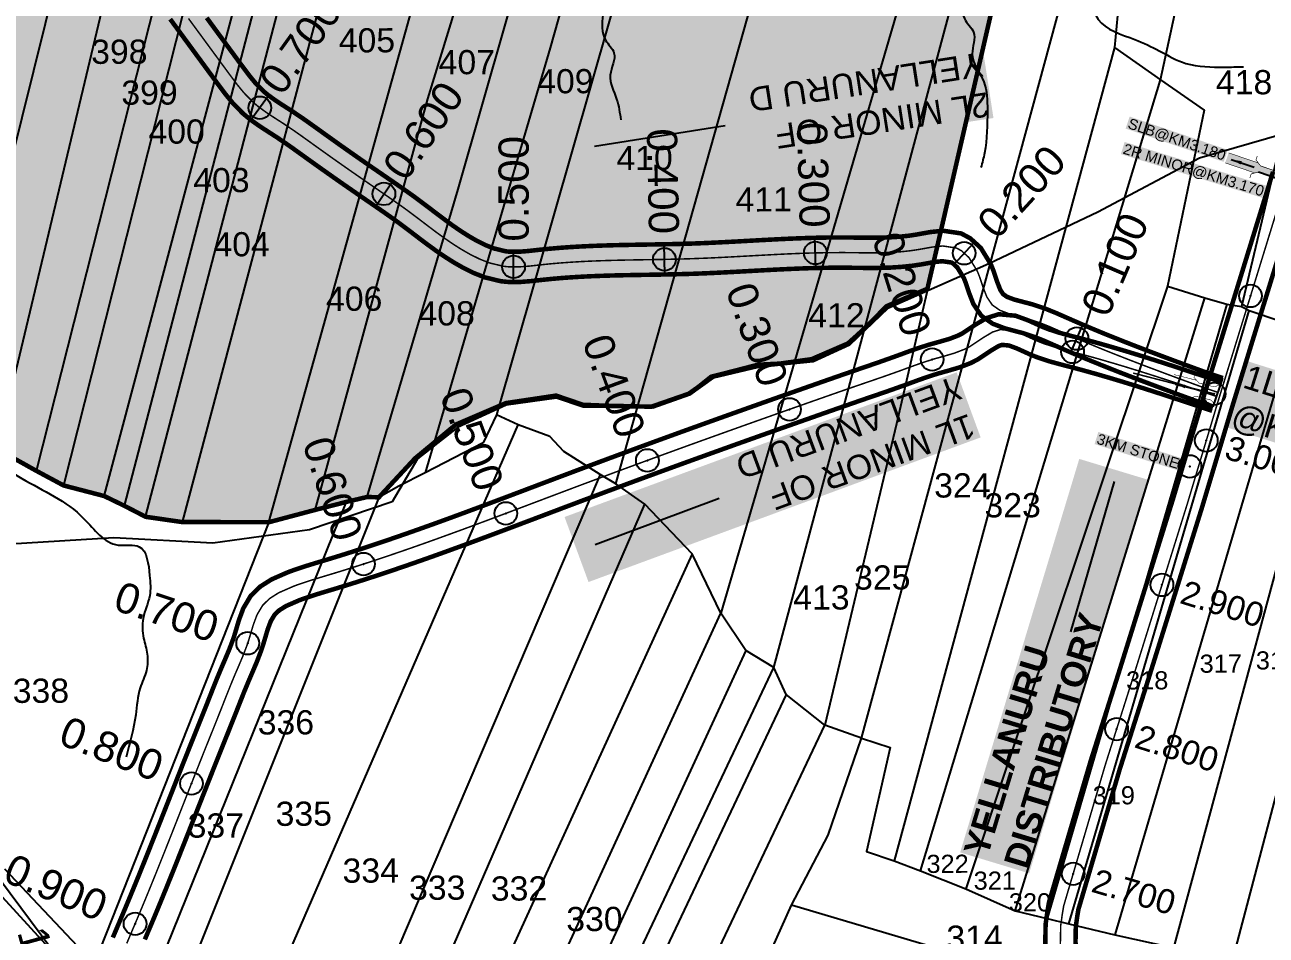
# Model space of a CAD drawing. Header units: inches. Extents: x 182366 to 215308, y 1619047 to 1632624.
# Drawn here: x 186635 to 187456, y 1621460 to 1622062 of the extents above; entities that cross this region are included whole.
import ezdxf
from ezdxf.enums import TextEntityAlignment as Align

# ---------------------------------------------------------------- set-up
doc = ezdxf.new("R2010")
doc.units = ezdxf.units.IN
doc.header["$MEASUREMENT"] = 0
doc.header["$PDMODE"] = 32
doc.header["$PDSIZE"] = 15
doc.linetypes.add('ACAD_ISO02W100', pattern=[15, 12, -3])
doc.linetypes.add('HIDDEN2', pattern=[0.1875, 0.125, -0.0625])
for name, color, linetype in [('CANAL1', 7, 'Continuous'), ('CHANAGE', 1, 'Continuous'), ('CS', 134, 'Continuous'), ('CSMark', 72, 'Continuous'), ('PAPER SIZE', 5, 'Continuous'), ('PLOT', 7, 'Continuous'), ('PLOT NO', 7, 'Continuous'), ('PLOTS NO', 7, 'Continuous'), ('POINT', 2, 'Continuous'), ('RE REMARKS', 7, 'Continuous'), ('ROAD', 1, 'Continuous'), ('STREAM', 4, 'Continuous'), ('STRUCTURE', 5, 'Continuous'), ('WUA2', 3, 'Continuous')]:
    doc.layers.add(name, color=color, linetype=linetype)
doc.styles.add('FONT1', font='Arial')
doc.styles.get("Standard").update_dxf_attribs({"font": 'arial.ttf'})
doc.dimstyles.get("Standard").update_dxf_attribs({"dimtxt": 0.18, "dimasz": 0.18, "dimexe": 0.18, "dimexo": 0.0625, "dimgap": 0.09, "dimtad": 0, "dimtih": 1, "dimtoh": 1, "dimdec": 4, "dimzin": 0, "dimdsep": 46, "dimtxsty": 'Standard', "dimcen": 0.09, "dimadec": 0, "dimazin": 0, "dimtfac": 1, "dimtdec": 4, "dimtofl": 0, "dimtmove": 0, "dimatfit": 3, "dimfxl": 1, "dimtolj": 1, "dimtzin": 0, "dimarcsym": 0})

# ---------------------------------------------------------------- blocks, each defined once
blk = doc.blocks.new('SLB')
at = {"layer": 'STRUCTURE'}
h = blk.add_hatch(dxfattribs=at)
h.set_pattern_fill('DOTS', color=6, scale=20, angle=320.3722, style=0)
h.set_pattern_definition([(320.372247934, (-159.4327, -72.9564), (1.2786241598, 0.5641323054), [0, -1.25])])
h.paths.add_polyline_path([(769699.5, 1706871.1), (769699.5, 1706861.1), (769729.1, 1706861.1), (769732.1, 1706863.1), (769792.1, 1706863.1), (769795.1, 1706861.1), (769824.7, 1706861.1), (769824.7, 1706871.1), (769795.1, 1706871.1), (769792.1, 1706869.1), (769732.1, 1706869.1), (769729.1, 1706871.1)])
at = {"layer": 'STRUCTURE', "color": 6, "const_width": 0.628}
for points in [[(769726.1, 1706877.1), (769726.1, 1706873.1), (769732.1, 1706869.1), (769792.1, 1706869.1), (769798.1, 1706873.1), (769798.1, 1706877.1)], [(769726.1, 1706855.1), (769726.1, 1706859.1), (769732.1, 1706863.1), (769792.1, 1706863.1), (769798.1, 1706859.1), (769798.1, 1706855.1)]]:
    blk.add_lwpolyline(points, dxfattribs=at)
at = {"layer": 'STRUCTURE', "color": 6, "linetype": 'ACAD_ISO02W100', "ltscale": 0.5, "const_width": 0.5}
for points in [[(769699.5, 1706871.1), (769729.1, 1706871.1)], [(769699.5, 1706861.1), (769729.1, 1706861.1)], [(769795.1, 1706871.1), (769824.7, 1706871.1)], [(769795.1, 1706861.1), (769824.7, 1706861.1)]]:
    blk.add_lwpolyline(points, dxfattribs=at)
at = {"layer": 'STRUCTURE', "color": 6}
blk.add_lwpolyline([(769732.1, 1706863.1), (769792.1, 1706863.1)], dxfattribs=at)
blk.add_lwpolyline([(769732.1, 1706863.1), (769792.1, 1706863.1)], dxfattribs=at)
at = {"layer": 'STRUCTURE', "color": 0}
blk.add_circle((769762.1, 1706866.1), 1.24, dxfattribs=at)
for points in [[(769703.8, 1706866), (769726.7, 1706866)], [(769818.6, 1706865.8), (769795.7, 1706865.8)]]:
    blk.add_leader(points, dimstyle='Standard', override={"dimasz": 10, "dimgap": 0.09, "dimtad": 0}, dxfattribs=at)
blk = doc.blocks.new('OT')
at = {"layer": 'STRUCTURE', "color": 190}
for points, const_width in [([(769751.4, 1706595.8), (769729.4, 1706595.8)], 0.5), ([(769775.2, 1706601.8), (769775.2, 1706597.8), (769769.2, 1706593.8), (769761.8, 1706593.8), (769754.4, 1706593.8), (769748.4, 1706597.8), (769748.4, 1706601.8)], 0.5), ([(769761.8, 1706593.8), (769761.8, 1706581)], 2.5), ([(769748.4, 1706573), (769748.4, 1706577), (769754.4, 1706581), (769761.8, 1706581), (769761.8, 1706581), (769761.8, 1706581), (769769.2, 1706581), (769775.2, 1706577), (769775.2, 1706573)], 0.5), ([(769751.4, 1706579), (769729.4, 1706579)], 0.5)]:
    blk.add_lwpolyline(points, dxfattribs=dict(at, const_width=const_width))
at = {"layer": 'STRUCTURE', "color": 0}
blk.add_circle((769761.8, 1706587.4), 1.87, dxfattribs=at)
blk.add_leader([(769732.6, 1706587.4), (769753.8, 1706587.4)], dimstyle='Standard', override={"dimasz": 10, "dimgap": 0.09, "dimtad": 0}, dxfattribs=at)

msp = doc.modelspace()

# ---------------------------------------------------------------- hatches: boundary and pattern name
at = {"layer": 'PLOTS NO', "true_color": 0x58ba48}
h = msp.add_hatch(dxfattribs=at)
h.set_pattern_fill('ANSI31', color=85)
h.set_pattern_definition([(45, (0, 0), (-0.088388347648, 0.088388347648), [])])
h.paths.add_polyline_path([(186014.4, 1623147.44), (186019.95, 1623156.16), (186019.81, 1623170.69), (186017.19, 1623186.97), (186016.31, 1623200.2), (186017.33, 1623215.31), (186020.81, 1623228.5), (186024.01, 1623238.96), (186027.5, 1623249.14), (186030.99, 1623259.02), (186034.78, 1623273.26), (186035.94, 1623285.33), (186037.69, 1623300.3), (186038.7, 1623311.97), (186038.12, 1623324.17), (186035.06, 1623336.97), (186031.57, 1623351.28), (186028.51, 1623361.89), (186028.37, 1623378.32), (186030.26, 1623393.58), (186035.78, 1623424.16), (186052.36, 1623415.15), (186082.03, 1623405.26), (186117.81, 1623394.8), (186135.99, 1623388.69), (186155.68, 1623377.75), (186186.52, 1623363.79), (186195.39, 1623362.34), (186199.75, 1623350.57), (186205.13, 1623343.01), (186208.62, 1623329.2), (186211.25, 1623322.36), (186214.63, 1623314.24), (186219.65, 1623305.13), (186225.14, 1623298.16), (186232.89, 1623290.41), (186242.29, 1623286.67), (186251.96, 1623284.02), (186267.27, 1623277.61), (186272.98, 1623269.27), (186276.2, 1623258.15), (186282.5, 1623253.03), (186292.02, 1623247.91), (186307.84, 1623242.93), (186321.75, 1623238.54), (186340.79, 1623232.98), (186343.47, 1623231.17), (186345.08, 1623227.81), (186345.96, 1623221.51), (186345.52, 1623215.66), (186343.33, 1623204.68), (186337.9, 1623187.19), (186332.77, 1623172.12), (186328.82, 1623157.49), (186328.23, 1623152.66), (186329.22, 1623136.88), (186330.05, 1623129.36), (186330.91, 1623120.59), (186329.89, 1623103.56), (186330.77, 1623091.37), (186331.94, 1623081.38), (186337.5, 1623072.34), (186349.06, 1623055.84), (186361.6, 1623042.8), (186375.66, 1623030.38), (186383.5, 1623025.94), (186389.71, 1623022.98), (186399.63, 1623020.03), (186410.13, 1623019.43), (186420.34, 1623017.22), (186428.63, 1623014.7), (186434.4, 1623010.86), (186444.75, 1623003.91), (186458.51, 1622995.93), (186479.12, 1622986.71), (186494.66, 1622982.13), (186515.37, 1622976.36), (186528.39, 1622972.22), (186546.74, 1622965.71), (186568.98, 1622954.6), (186574.45, 1622948.69), (186582, 1622939.22), (186588.65, 1622933.16), (186600.93, 1622926.66), (186611.59, 1622923.55), (186619.87, 1622920), (186630.82, 1622914.83), (186650.76, 1622906.45), (186660.86, 1622906.3), (186665.76, 1622907.49), (186668.73, 1622909.57), (186671.99, 1622911.65), (186673.48, 1622914.91), (186675.85, 1622919.21), (186679.41, 1622920.25), (186682.24, 1622920.55), (186686.39, 1622919.66), (186690.25, 1622918.17), (186695.45, 1622914.76), (186698.72, 1622911.94), (186704.26, 1622909.13), (186712.57, 1622905.56), (186722.22, 1622902.15), (186727.86, 1622900.22), (186733.36, 1622896.81), (186737.2, 1622894.95), (186741.39, 1622891.04), (186744.65, 1622887.51), (186746.79, 1622885.83), (186749.86, 1622880.71), (186751.35, 1622876.25), (186752.75, 1622867.13), (186754.71, 1622853.85), (186756, 1622844.69), (186757.29, 1622840.31), (186759.22, 1622835.21), (186761.61, 1622831.01), (186763.54, 1622827.39), (186770.44, 1622819.78), (186774.88, 1622815.23), (186780.66, 1622810.62), (186787.61, 1622805.25), (186803.1, 1622793.61), (186823.61, 1622777.48), (186831.09, 1622769.6), (186839.75, 1622759.3), (186846.47, 1622750.66), (186850.38, 1622744.41), (186854.72, 1622731.54), (186856.35, 1622716.83), (186854.8, 1622688.09), (186852.46, 1622672.53), (186844.21, 1622646.1), (186840.82, 1622634.96), (186838.88, 1622619.94), (186838.88, 1622601.28), (186840.82, 1622580.2), (186844.46, 1622566.63), (186849.06, 1622558.88), (186854.42, 1622553.48), (186860.24, 1622548.39), (186867.27, 1622545.24), (186877.69, 1622539.18), (186897.33, 1622530.7), (186918.67, 1622521.01), (186940.97, 1622510.83), (186967.82, 1622499.15), (186997.32, 1622481.37), (187039.62, 1622458.22), (187056.5, 1622454.11), (187034.15, 1622394.34), (187010.5, 1622315.27), (186999.73, 1622296.9), (186990.27, 1622281.62), (186991.64, 1622268.37), (186994.63, 1622235.36), (187179.56, 1622196.65), (187181.23, 1622189.44), (187185.58, 1622182.58), (187189.74, 1622177.07), (187194.28, 1622170.12), (187194.67, 1622165.77), (187194.17, 1622161.94), (187236.14, 1622152.8), (187264.34, 1622135.6), (187286.27, 1622121.31), (187242.14, 1621929.96), (187232.26, 1621887.5), (187217.8, 1621881.38), (187205.06, 1621875.89), (187195.86, 1621866.39), (187186.56, 1621857.5), (187179.68, 1621851.34), (187155.62, 1621840.93), (187134.46, 1621837.97), (187120.1, 1621837.26), (187104.13, 1621833.12), (187089.06, 1621829.28), (187080.87, 1621822.71), (187074.3, 1621818.06), (187049.53, 1621809.47), (187018.85, 1621810.16), (187004.29, 1621810.76), (186986.5, 1621816.83), (186953.33, 1621811.87), (186920.22, 1621797.71), (186893.13, 1621775.28), (186869.19, 1621749.51), (186861.53, 1621749.78), (186847.69, 1621746.49), (186826.79, 1621741.13), (186796.47, 1621733.08), (186739.02, 1621733.18), (186714.85, 1621736.64), (186700.69, 1621743.95), (186687.41, 1621750.38), (186660.57, 1621757.36), (186642.57, 1621767.02), (186616.3, 1621781.65), (186587.02, 1621816.01), (186565.07, 1621840.16), (186556.48, 1621853.09), (186563.16, 1621883.14), (186535.13, 1621894.24), (186515.38, 1621900.06), (186490.3, 1621911.46), (186471.02, 1621920.89), (186464.21, 1621931.17), (186453.29, 1621939.09), (186442.05, 1621950.83), (186425.81, 1621961.67), (186418.14, 1621964.59), (186399.36, 1621967.47), (186374.04, 1621986.1), (186351.89, 1622013.03), (186336.41, 1622028.77), (186264.09, 1622058.11), (186276.26, 1622119.39), (186189.11, 1622147.33), (186156.67, 1622011.59), (186039.58, 1622043.09), (186125.2, 1622185.85), (186148.11, 1622178.52), (186161.1, 1622209.26), (186200.15, 1622298.48), (186185.59, 1622301.87), (186033.86, 1622382.28), (186006.71, 1622373.51), (185969.91, 1622402.47), (185960.61, 1622404.41), (185935.57, 1622407.26), (185796.28, 1622448.98), (185803.53, 1622513.24), (185806.99, 1622532.54), (185812.26, 1622573.11), (185817.98, 1622602.8), (185828, 1622651.69), (185806.36, 1622665.1), (185825.3, 1622695.11), (185845.47, 1622737.36), (185858.7, 1622776.95), (185870.43, 1622821.69), (185878.81, 1622858.97), (185892.3, 1622898.75), (185961.71, 1622896.12), (185983.18, 1622986.66), (185904.26, 1622990.77), (185923.58, 1623106.34), (186001.2, 1623086.83), (186028.47, 1623079.38), (186014.36, 1623107.43), (186004.17, 1623127.16), (186003.02, 1623133.49), (186004.17, 1623138.38)])

# ---------------------------------------------------------------- linework, layer by layer
at = {"layer": 'CANAL1', "color": 6, "linetype": 'ByBlock', "ltscale": 2, "const_width": 3}
for points in [[(187421.48, 1621809.44), (187411.38, 1621812.81), (187404.78, 1621815.23), (187398.3, 1621817.6), (187391.82, 1621819.99), (187385.36, 1621822.39), (187378.9, 1621824.81), (187372.45, 1621827.25), (187366.02, 1621829.7), (187359.61, 1621832.18), (187353.22, 1621834.69), (187346.86, 1621837.23), (187340.52, 1621839.81), (187334.21, 1621842.41), (187327.94, 1621845.06), (187321.71, 1621847.75), (187317.73, 1621849.5), (187309.56, 1621853.09), (187303.71, 1621855.46), (187295.62, 1621858.14), (187291.06, 1621859.33), (187283.52, 1621861.33), (187275.47, 1621864.39), (187267.91, 1621869.69), (187262.66, 1621877.48), (187259.71, 1621885.11), (187257.43, 1621891.93), (187256.39, 1621894.55), (187252.02, 1621901.66), (187248.96, 1621904.46), (187248.24, 1621904.85), (187242.16, 1621905.75), (187236.81, 1621905.18), (187228.07, 1621903.61), (187222.43, 1621902.76), (187215.03, 1621901.98), (187207.78, 1621901.52), (187200.7, 1621901.32), (187193.78, 1621901.28), (187186.99, 1621901.34), (187180.3, 1621901.43), (187176.47, 1621901.46), (187167.07, 1621901.41), (187160.43, 1621901.29), (187153.74, 1621901.11), (187147.02, 1621900.86), (187140.27, 1621900.58), (187133.49, 1621900.25), (187126.69, 1621899.9), (187119.86, 1621899.53), (187113.02, 1621899.15), (187106.16, 1621898.77), (187099.28, 1621898.41), (187092.39, 1621898.06), (187085.49, 1621897.75), (187076.91, 1621897.42), (187071.7, 1621897.26), (187064.83, 1621897.09), (187057.98, 1621896.94), (187051.16, 1621896.82), (187044.35, 1621896.71), (187037.57, 1621896.59), (187030.81, 1621896.46), (187024.06, 1621896.3), (187017.33, 1621896.09), (187010.61, 1621895.84), (187003.9, 1621895.52), (186997.2, 1621895.12), (186990.5, 1621894.64), (186983.81, 1621894.06), (186977.71, 1621893.44), (186970.09, 1621892.59), (186962.69, 1621892), (186955.04, 1621892), (186950.01, 1621892.48), (186939.22, 1621895.09), (186931.78, 1621898.04), (186924.63, 1621901.6), (186918.52, 1621905.1), (186912.39, 1621909), (186906.51, 1621913.05), (186900.83, 1621917.19), (186895.31, 1621921.36), (186889.9, 1621925.49), (186882.46, 1621931.07), (186879.17, 1621933.47), (186873.69, 1621937.34), (186868.14, 1621941.19), (186862.27, 1621945.22), (186856.9, 1621948.91), (186851.26, 1621952.81), (186845.64, 1621956.71), (186840.02, 1621960.64), (186834.42, 1621964.58), (186828.82, 1621968.55), (186821.15, 1621974.04), (186817.71, 1621976.52), (186812.23, 1621980.45), (186806.77, 1621984.28), (186801.02, 1621988.15), (186795.56, 1621991.65), (186789.59, 1621995.55), (186783.59, 1621999.87), (186779.24, 1622003.5), (186772.46, 1622010.44), (186767.71, 1622016.24), (186762.02, 1622023.83), (186759.33, 1622027.49), (186755.28, 1622032.99), (186751.25, 1622038.48), (186747.18, 1622044.01), (186743.19, 1622049.45), (186739.16, 1622054.93), (186735.13, 1622060.42), (186731.1, 1622065.92)], [(187427.82, 1621828.4), (187417.99, 1621831.69), (187411.66, 1621834.01), (187405.2, 1621836.37), (187398.76, 1621838.75), (187392.34, 1621841.13), (187385.94, 1621843.53), (187379.56, 1621845.94), (187373.2, 1621848.37), (187366.88, 1621850.82), (187360.58, 1621853.29), (187354.33, 1621855.79), (187348.1, 1621858.31), (187341.92, 1621860.87), (187335.79, 1621863.46), (187329.69, 1621866.09), (187325.77, 1621867.81), (187317.34, 1621871.51), (187310.62, 1621874.23), (187301.3, 1621877.33), (187296.14, 1621878.67), (187289.66, 1621880.39), (187284.91, 1621882.2), (187282.42, 1621883.94), (187280.5, 1621886.79), (187278.53, 1621891.89), (187276.22, 1621898.8), (187274.33, 1621903.56), (187267.59, 1621914.53), (187260.6, 1621920.91), (187254.61, 1621924.12), (187242.56, 1621925.91), (187233.97, 1621924.99), (187224.82, 1621923.34), (187219.89, 1621922.6), (187213.35, 1621921.91), (187206.87, 1621921.5), (187200.36, 1621921.31), (187193.82, 1621921.28), (187187.2, 1621921.34), (187180.5, 1621921.42), (187176.5, 1621921.46), (187166.84, 1621921.41), (187159.97, 1621921.29), (187153.1, 1621921.1), (187146.23, 1621920.85), (187139.36, 1621920.56), (187132.49, 1621920.23), (187125.63, 1621919.87), (187118.77, 1621919.5), (187111.91, 1621919.12), (187105.08, 1621918.74), (187098.25, 1621918.38), (187091.44, 1621918.04), (187084.66, 1621917.73), (187076.22, 1621917.41), (187071.13, 1621917.25), (187064.37, 1621917.08), (187057.6, 1621916.94), (187050.81, 1621916.82), (187044.02, 1621916.71), (187037.2, 1621916.59), (187030.37, 1621916.45), (187023.52, 1621916.29), (187016.65, 1621916.08), (187009.76, 1621915.82), (187002.84, 1621915.49), (186995.89, 1621915.08), (186988.92, 1621914.58), (186981.92, 1621913.97), (186975.59, 1621913.32), (186968.19, 1621912.5), (186961.9, 1621912), (186955.99, 1621912), (186953.33, 1621912.26), (186945.29, 1621914.2), (186939.93, 1621916.33), (186934.07, 1621919.24), (186928.86, 1621922.23), (186923.44, 1621925.68), (186918.08, 1621929.37), (186912.75, 1621933.26), (186907.39, 1621937.3), (186901.97, 1621941.43), (186894.35, 1621947.16), (186890.82, 1621949.72), (186885.17, 1621953.72), (186879.5, 1621957.65), (186873.59, 1621961.71), (186868.25, 1621965.38), (186862.65, 1621969.25), (186857.07, 1621973.12), (186851.5, 1621977.02), (186845.95, 1621980.92), (186840.42, 1621984.84), (186832.82, 1621990.28), (186829.39, 1621992.75), (186823.8, 1621996.76), (186818.09, 1622000.77), (186812, 1622004.87), (186806.42, 1622008.44), (186800.91, 1622012.04), (186795.86, 1622015.68), (186792.83, 1622018.21), (186787.37, 1622023.8), (186783.45, 1622028.58), (186778.08, 1622035.75), (186775.44, 1622039.34), (186771.39, 1622044.84), (186767.36, 1622050.33), (186763.3, 1622055.85), (186759.31, 1622061.29), (186755.28, 1622066.77)], [(187427.04, 1621825.71), (187420.25, 1621827.97), (187413.46, 1621830.24), (187406.66, 1621832.49), (187399.86, 1621834.74), (187393.05, 1621836.96), (187386.24, 1621839.16), (187379.42, 1621841.33), (187372.61, 1621843.46), (187365.79, 1621845.55), (187358.97, 1621847.6), (187352.15, 1621849.59), (187345.33, 1621851.53), (187338.51, 1621853.4), (187330.85, 1621855.42), (187325.04, 1621856.92), (187318.62, 1621858.7), (187312.35, 1621860.76), (187308.35, 1621862.34), (187299.01, 1621866.58), (187290.59, 1621869.67), (187279.44, 1621870.65), (187271.37, 1621868.1), (187264.04, 1621863.76), (187255.31, 1621857.95), (187252.75, 1621856.63), (187247.01, 1621854.41), (187240.72, 1621852.57), (187233.93, 1621850.69), (187226.76, 1621848.43), (187219.86, 1621846.01), (187213.14, 1621843.54), (187209.76, 1621842.31), (187199.94, 1621838.84), (187193.3, 1621836.55), (187186.28, 1621834.15), (187179.89, 1621831.95), (187173.18, 1621829.62), (187166.49, 1621827.29), (187162.61, 1621825.93), (187153.12, 1621822.6), (187146.44, 1621820.25), (187139.77, 1621817.9), (187133.09, 1621815.55), (187126.42, 1621813.19), (187119.75, 1621810.82), (187113.08, 1621808.45), (187106.41, 1621806.08), (187099.75, 1621803.7), (187093.08, 1621801.32), (187086.42, 1621798.93), (187079.76, 1621796.53), (187073.1, 1621794.13), (187066.44, 1621791.72), (187059.78, 1621789.3), (187053.11, 1621786.87), (187046.45, 1621784.44), (187039.79, 1621782), (187033.13, 1621779.55), (187026.47, 1621777.09), (187019.81, 1621774.63), (187013.15, 1621772.15), (187006.49, 1621769.67), (186997.81, 1621766.42), (186993.16, 1621764.67), (186986.5, 1621762.16), (186979.84, 1621759.65), (186973.18, 1621757.13), (186966.52, 1621754.61), (186959.86, 1621752.09), (186953.21, 1621749.58), (186946.56, 1621747.08), (186939.91, 1621744.59), (186933.26, 1621742.11), (186926.62, 1621739.64), (186919.97, 1621737.19), (186913.33, 1621734.76), (186906.69, 1621732.35), (186900.05, 1621729.97), (186893.41, 1621727.61), (186886.78, 1621725.28), (186880.14, 1621722.98), (186873.51, 1621720.72), (186866.88, 1621718.49), (186860.25, 1621716.3), (186853.63, 1621714.15), (186847, 1621712.04), (186840.38, 1621709.98), (186833.65, 1621707.93), (186827.04, 1621705.95), (186820.18, 1621703.83), (186813.17, 1621701.49), (186809.07, 1621700), (186798.26, 1621695.26), (186790.73, 1621690.5), (186784.45, 1621684.43), (186779.52, 1621676.19), (186776.61, 1621668.34), (186773.52, 1621657.98), (186772.4, 1621654.67), (186769.98, 1621648.38), (186767.32, 1621642.08), (186764.54, 1621635.64), (186761.77, 1621628.94), (186759.11, 1621622.28), (186756.51, 1621615.66), (186755.16, 1621612.22), (186751.3, 1621602.54), (186748.67, 1621595.99), (186745.88, 1621589.06), (186743.39, 1621582.84), (186740.77, 1621576.25), (186738.16, 1621569.66), (186735.56, 1621563.07), (186732.97, 1621556.48), (186730.38, 1621549.9), (186727.79, 1621543.31), (186725.2, 1621536.73), (186722.61, 1621530.16), (186720.01, 1621523.59), (186717.4, 1621517.02), (186714.78, 1621510.47), (186712.15, 1621503.92), (186709.5, 1621497.38), (186706.83, 1621490.86), (186704.14, 1621484.34), (186701.42, 1621477.84), (186699.47, 1621473.2), (186695.91, 1621464.83), (186693.13, 1621458.28)], [(187420.7, 1621806.74), (187413.91, 1621809), (187407.14, 1621811.26), (187400.38, 1621813.51), (187393.62, 1621815.73), (187386.87, 1621817.94), (187380.13, 1621820.11), (187373.41, 1621822.25), (187366.69, 1621824.36), (187359.98, 1621826.41), (187353.29, 1621828.42), (187346.62, 1621830.37), (187339.95, 1621832.26), (187333.31, 1621834.09), (187325.8, 1621836.07), (187319.88, 1621837.6), (187312.83, 1621839.55), (187305.55, 1621841.94), (187300.53, 1621843.92), (187291.41, 1621848.06), (187286.2, 1621849.98), (187281.67, 1621850.38), (187279.59, 1621849.72), (187274.68, 1621846.81), (187265.45, 1621840.67), (187260.95, 1621838.36), (187253.44, 1621835.46), (187246.19, 1621833.33), (187239.6, 1621831.51), (187233.08, 1621829.46), (187226.62, 1621827.19), (187220.03, 1621824.77), (187216.53, 1621823.49), (187206.53, 1621819.95), (187199.79, 1621817.63), (187192.78, 1621815.24), (187186.43, 1621813.05), (187179.76, 1621810.73), (187173.08, 1621808.4), (187169.22, 1621807.05), (187159.74, 1621803.73), (187153.07, 1621801.38), (187146.41, 1621799.04), (187139.75, 1621796.69), (187133.09, 1621794.33), (187126.43, 1621791.97), (187119.77, 1621789.61), (187113.12, 1621787.24), (187106.47, 1621784.87), (187099.82, 1621782.49), (187093.18, 1621780.1), (187086.53, 1621777.71), (187079.89, 1621775.31), (187073.24, 1621772.91), (187066.6, 1621770.5), (187059.96, 1621768.08), (187053.32, 1621765.66), (187046.68, 1621763.22), (187040.04, 1621760.78), (187033.41, 1621758.33), (187026.77, 1621755.87), (187020.13, 1621753.41), (187013.49, 1621750.93), (187004.84, 1621747.69), (187000.2, 1621745.95), (186993.55, 1621743.45), (186986.9, 1621740.93), (186980.25, 1621738.42), (186973.59, 1621735.9), (186966.93, 1621733.38), (186960.27, 1621730.87), (186953.59, 1621728.36), (186946.92, 1621725.86), (186940.24, 1621723.36), (186933.55, 1621720.88), (186926.87, 1621718.42), (186920.17, 1621715.97), (186913.48, 1621713.54), (186906.78, 1621711.13), (186900.07, 1621708.75), (186893.36, 1621706.4), (186886.65, 1621704.07), (186879.93, 1621701.78), (186873.21, 1621699.51), (186866.48, 1621697.29), (186859.75, 1621695.11), (186853.01, 1621692.96), (186846.27, 1621690.86), (186839.43, 1621688.78), (186832.86, 1621686.82), (186826.3, 1621684.79), (186819.77, 1621682.61), (186816.52, 1621681.42), (186807.67, 1621677.55), (186803.15, 1621674.69), (186800.25, 1621671.89), (186797.63, 1621667.51), (186795.58, 1621661.99), (186792.58, 1621651.93), (186791.22, 1621647.88), (186788.53, 1621640.89), (186785.71, 1621634.23), (186782.97, 1621627.86), (186780.3, 1621621.41), (186777.71, 1621614.92), (186775.13, 1621608.34), (186773.75, 1621604.86), (186769.87, 1621595.11), (186767.23, 1621588.53), (186764.44, 1621581.61), (186761.97, 1621575.43), (186759.36, 1621568.87), (186756.76, 1621562.31), (186754.17, 1621555.73), (186751.58, 1621549.16), (186748.99, 1621542.58), (186746.4, 1621535.99), (186743.81, 1621529.4), (186741.21, 1621522.81), (186738.6, 1621516.21), (186735.98, 1621509.62), (186733.34, 1621503.02), (186730.69, 1621496.43), (186728.02, 1621489.84), (186725.33, 1621483.26), (186722.61, 1621476.68), (186719.87, 1621470.1), (186717.88, 1621465.4), (186714.32, 1621457.01)]]:
    msp.add_lwpolyline(points, dxfattribs=at)
at = {"layer": 'CANAL1', "color": 1, "linetype": 'HIDDEN2', "ltscale": 30, "const_width": 1}
for points in [[(187424.65, 1621818.92), (187414.69, 1621822.25), (187408.22, 1621824.62), (187401.75, 1621826.99), (187395.29, 1621829.37), (187388.85, 1621831.76), (187382.42, 1621834.17), (187376.01, 1621836.59), (187369.61, 1621839.04), (187363.25, 1621841.5), (187356.9, 1621843.99), (187350.59, 1621846.51), (187344.31, 1621849.06), (187338.07, 1621851.64), (187331.86, 1621854.26), (187325.7, 1621856.92), (187321.75, 1621858.65), (187313.45, 1621862.3), (187307.16, 1621864.85), (187298.46, 1621867.74), (187293.6, 1621869), (187286.59, 1621870.86), (187280.19, 1621873.29), (187275.16, 1621876.82), (187271.58, 1621882.14), (187269.12, 1621888.5), (187266.83, 1621895.36), (187265.36, 1621899.05), (187259.8, 1621908.09), (187254.78, 1621912.69), (187251.42, 1621914.48), (187242.36, 1621915.83), (187235.39, 1621915.08), (187226.45, 1621913.48), (187221.16, 1621912.68), (187214.19, 1621911.94), (187207.33, 1621911.51), (187200.53, 1621911.32), (187193.8, 1621911.28), (187187.09, 1621911.34), (187180.4, 1621911.42), (187176.49, 1621911.46), (187166.95, 1621911.41), (187160.2, 1621911.29), (187153.42, 1621911.1), (187146.62, 1621910.86), (187139.81, 1621910.57), (187132.99, 1621910.24), (187126.16, 1621909.88), (187119.31, 1621909.51), (187112.47, 1621909.13), (187105.62, 1621908.76), (187098.77, 1621908.39), (187091.92, 1621908.05), (187085.08, 1621907.74), (187076.57, 1621907.42), (187071.42, 1621907.26), (187064.6, 1621907.08), (187057.79, 1621906.94), (187050.99, 1621906.82), (187044.19, 1621906.71), (187037.39, 1621906.59), (187030.59, 1621906.46), (187023.79, 1621906.29), (187016.99, 1621906.09), (187010.18, 1621905.83), (187003.37, 1621905.51), (186996.55, 1621905.1), (186989.71, 1621904.61), (186982.87, 1621904.02), (186976.65, 1621903.38), (186969.14, 1621902.54), (186962.3, 1621902), (186955.51, 1621902), (186951.67, 1621902.37), (186942.26, 1621904.65), (186935.86, 1621907.18), (186929.35, 1621910.42), (186923.69, 1621913.67), (186917.92, 1621917.34), (186912.3, 1621921.21), (186906.79, 1621925.22), (186901.35, 1621929.33), (186895.93, 1621933.46), (186888.4, 1621939.12), (186884.99, 1621941.59), (186879.43, 1621945.53), (186873.82, 1621949.42), (186867.93, 1621953.46), (186862.57, 1621957.15), (186856.96, 1621961.03), (186851.35, 1621964.92), (186845.76, 1621968.83), (186840.18, 1621972.75), (186834.62, 1621976.69), (186826.98, 1621982.16), (186823.55, 1621984.63), (186818.01, 1621988.61), (186812.43, 1621992.52), (186806.51, 1621996.51), (186800.99, 1622000.05), (186795.25, 1622003.79), (186789.73, 1622007.78), (186786.04, 1622010.85), (186779.92, 1622017.12), (186775.58, 1622022.41), (186770.05, 1622029.79), (186767.38, 1622033.42), (186763.34, 1622038.92), (186759.3, 1622044.41), (186755.24, 1622049.93), (186751.25, 1622055.37), (186747.22, 1622060.85), (186743.19, 1622066.34)], [(187498.46, 1621128.16), (187436.39, 1621234.83), (187387.51, 1621321.08), (187341.47, 1621400.68), (187328.84, 1621424.16), (187325.74, 1621432.36), (187322.63, 1621442.73), (187320.26, 1621454.08), (187320.49, 1621466.28), (187321.56, 1621473.85), (187322.46, 1621479.23), (187350.04, 1621572.7), (187368.06, 1621629.33), (187404.21, 1621745.01), (187425.36, 1621815.46), (187470.61, 1621962.09)], [(187423.87, 1621816.22), (187417.08, 1621818.49), (187410.3, 1621820.75), (187403.52, 1621823), (187396.74, 1621825.24), (187389.96, 1621827.45), (187383.19, 1621829.64), (187376.42, 1621831.79), (187369.65, 1621833.91), (187362.89, 1621835.98), (187356.13, 1621838.01), (187349.38, 1621839.98), (187342.64, 1621841.9), (187335.91, 1621843.75), (187328.33, 1621845.75), (187322.46, 1621847.26), (187315.73, 1621849.12), (187308.95, 1621851.35), (187304.44, 1621853.13), (187295.21, 1621857.32), (187288.39, 1621859.83), (187280.56, 1621860.51), (187275.48, 1621858.91), (187269.36, 1621855.28), (187260.38, 1621849.31), (187256.85, 1621847.5), (187250.22, 1621844.94), (187243.45, 1621842.95), (187236.76, 1621841.1), (187229.92, 1621838.94), (187223.24, 1621836.6), (187216.58, 1621834.16), (187213.15, 1621832.9), (187203.24, 1621829.39), (187196.55, 1621827.09), (187189.53, 1621824.69), (187183.16, 1621822.5), (187176.47, 1621820.18), (187169.79, 1621817.85), (187165.92, 1621816.49), (187156.43, 1621813.16), (187149.76, 1621810.82), (187143.09, 1621808.47), (187136.42, 1621806.12), (187129.75, 1621803.76), (187123.09, 1621801.4), (187116.43, 1621799.03), (187109.77, 1621796.66), (187103.11, 1621794.28), (187096.45, 1621791.9), (187089.8, 1621789.51), (187083.14, 1621787.12), (187076.49, 1621784.72), (187069.84, 1621782.31), (187063.19, 1621779.9), (187056.54, 1621777.48), (187049.89, 1621775.05), (187043.24, 1621772.61), (187036.59, 1621770.17), (187029.94, 1621767.71), (187023.29, 1621765.25), (187016.64, 1621762.78), (187009.99, 1621760.3), (187001.33, 1621757.06), (186996.68, 1621755.31), (186990.03, 1621752.8), (186983.37, 1621750.29), (186976.71, 1621747.77), (186970.06, 1621745.26), (186963.4, 1621742.74), (186956.74, 1621740.23), (186950.08, 1621737.72), (186943.41, 1621735.22), (186936.75, 1621732.74), (186930.08, 1621730.26), (186923.42, 1621727.8), (186916.75, 1621725.37), (186910.08, 1621722.95), (186903.41, 1621720.55), (186896.74, 1621718.18), (186890.07, 1621715.84), (186883.4, 1621713.53), (186876.72, 1621711.25), (186870.04, 1621709), (186863.37, 1621706.79), (186856.69, 1621704.63), (186850.01, 1621702.5), (186843.32, 1621700.42), (186836.54, 1621698.36), (186829.95, 1621696.38), (186823.24, 1621694.31), (186816.47, 1621692.05), (186812.8, 1621690.71), (186802.97, 1621686.41), (186796.94, 1621682.59), (186792.35, 1621678.16), (186788.58, 1621671.85), (186786.1, 1621665.17), (186783.05, 1621654.95), (186781.81, 1621651.27), (186779.26, 1621644.64), (186776.51, 1621638.15), (186773.75, 1621631.75), (186771.04, 1621625.18), (186768.41, 1621618.6), (186765.82, 1621612), (186764.46, 1621608.54), (186760.59, 1621598.83), (186757.95, 1621592.26), (186755.16, 1621585.33), (186752.68, 1621579.13), (186750.07, 1621572.56), (186747.46, 1621565.98), (186744.87, 1621559.4), (186742.27, 1621552.82), (186739.68, 1621546.24), (186737.1, 1621539.65), (186734.5, 1621533.06), (186731.91, 1621526.48), (186729.3, 1621519.9), (186726.69, 1621513.32), (186724.06, 1621506.75), (186721.42, 1621500.18), (186718.76, 1621493.61), (186716.08, 1621487.06), (186713.37, 1621480.51), (186710.65, 1621473.97), (186708.68, 1621469.3), (186705.11, 1621460.92), (186702.34, 1621454.4)]]:
    msp.add_lwpolyline(points, dxfattribs=at)
at = {"layer": 'CANAL1', "color": 200, "const_width": 3}
for points in [[(187489.74, 1621123.25), (187427.72, 1621229.85), (187378.83, 1621316.11), (187332.74, 1621395.81), (187319.72, 1621420), (187316.26, 1621429.15), (187312.92, 1621440.27), (187310.25, 1621453.14), (187310.5, 1621467.07), (187311.68, 1621475.37), (187312.7, 1621481.48), (187340.48, 1621575.63), (187358.53, 1621632.33), (187394.65, 1621747.94), (187415.79, 1621818.38), (187461.02, 1621964.93)], [(187507.18, 1621133.06), (187445.06, 1621239.81), (187396.19, 1621326.05), (187350.21, 1621405.55), (187337.96, 1621428.31), (187335.22, 1621435.57), (187332.33, 1621445.2), (187330.28, 1621455.02), (187330.48, 1621465.48), (187331.44, 1621472.33), (187332.22, 1621476.98), (187359.6, 1621569.77), (187377.6, 1621626.32), (187413.77, 1621742.08), (187434.93, 1621812.55), (187480.2, 1621959.25)]]:
    msp.add_lwpolyline(points, dxfattribs=at)
at = {"layer": 'CANAL1', "color": 1, "linetype": 'HIDDEN2', "ltscale": 4, "const_width": 1, "elevation": 49}
msp.add_lwpolyline([(187422, 1621818), (187368.5, 1621831.71)], dxfattribs=at)
at = {"layer": 'CS'}
for p, q in [((186784.56, 1621999.17), (186796.26, 1622015.39)), ((186866.9, 1621942.04), (186878.22, 1621958.53)), ((187058.41, 1621896.95), (187058, 1621916.95)), ((187158.38, 1621901.24), (187157.83, 1621921.23)), ((187249.86, 1621903.64), (187263.35, 1621918.4)), ((186958.38, 1621892), (186958.38, 1621912)), ((187327.27, 1621845.35), (187335.19, 1621863.72)), ((187421.48, 1621809.44), (187427.82, 1621828.4))]:
    msp.add_line(p, q, dxfattribs=at)
at = {"layer": 'CS', "color": 3}
for p in [(187446.13, 1621882.77), (187416.86, 1621787.15), (187387.51, 1621691.56), (187357.51, 1621596.17), (187328.71, 1621500.41)]:
    msp.add_point(p, dxfattribs=at)
at = {"layer": 'CSMark'}
for p in [(186790.41, 1622007.28), (186872.56, 1621950.28), (187058.2, 1621906.95), (187158.11, 1621911.23), (187256.61, 1621911.02), (186958.38, 1621902), (187331.23, 1621854.53), (187235.43, 1621840.68), (187328.35, 1621845.74), (187141.02, 1621807.74), (187046.9, 1621773.95), (186953.24, 1621738.91), (186859.04, 1621705.39), (186782.38, 1621652.97), (186745.16, 1621560.16), (186707.86, 1621467.38)]:
    msp.add_point(p, dxfattribs=at)
at = {"layer": 'PLOT'}
for points in [[(186587.02, 1621816.01), (186663.8, 1622124.44), (186734.22, 1622402.53)], [(186763.91, 1622377.8), (186693.57, 1622104.77), (186616.3, 1621781.65)], [(186642.57, 1621767.02), (186746.43, 1622177.17), (186792.74, 1622360.75)], [(186808.85, 1622350.64), (186762.65, 1622161.17), (186660.57, 1621757.36)], [(186687.41, 1621750.38), (186789.29, 1622133.13), (186825.01, 1622263.35), (186835.13, 1622342.23)], [(186835.45, 1622260.78), (186700.69, 1621743.95)], [(186714.85, 1621736.64), (186850.79, 1622256.6)], [(186875.6, 1622247.23), (186739.02, 1621733.18)], [(186796.47, 1621733.08), (186934.68, 1622229.18)], [(186964.45, 1622219.08), (186901.46, 1622013.23), (186826.79, 1621741.13)], [(186861.53, 1621749.78), (186921.62, 1621953.3), (186969.03, 1622119.15), (186996.48, 1622211.29)], [(187027.01, 1622204.1), (186982.62, 1622046.93), (186899.78, 1621765.8)], [(187059.74, 1622197.8), (186946.97, 1621804.17)], [(187026.08, 1621758.5), (187143.23, 1622173.26)], [(187386.56, 1622025.67), (187417.61, 1622169.07)], [(187508.13, 1622162.36), (187440.16, 1621875.73)], [(187236.14, 1622152.8), (187095.64, 1621672.93)], [(187130.58, 1621636.96), (187264.34, 1622135.6)], [(187286.27, 1622121.31), (187211.77, 1621798.15), (187164.42, 1621598.78)], [(187188.54, 1621590.19), (187325.95, 1622095.77)], [(187358.09, 1622068.26), (187356.2, 1622047.22), (187386.56, 1622025.67), (187415.38, 1622005.6), (187391.21, 1621889.28), (187415.8, 1621881.62), (187430.42, 1621877.25), (187440.16, 1621875.73), (187445.26, 1621873.1), (187465.42, 1621866.31)], [(187356.2, 1622047.22), (187210.19, 1621509.04)], [(187227.72, 1621502.49), (187386.56, 1622025.67)], [(187391.21, 1621889.28), (187257.7, 1621490.54)], [(187290.42, 1621475.88), (187415.8, 1621881.62)], [(187430.42, 1621877.25), (187311.44, 1621470.89)], [(187325.84, 1621467.44), (187445.26, 1621873.1)], [(187395.32, 1621451.36), (187505.49, 1621857.59)], [(187540.18, 1621845.05), (187433.13, 1621439.55)], [(187188.54, 1621590.19), (187164.42, 1621598.78), (187138.74, 1621619.13), (187130.58, 1621636.96), (187112.12, 1621648.13), (187095.64, 1621672.93), (187076.62, 1621712.15), (187045.28, 1621745.02), (187026.08, 1621758.5), (187015.75, 1621764.65), (186991.54, 1621779.88), (186982.38, 1621789.86), (186961.43, 1621797.45), (186946.97, 1621804.17), (186938.31, 1621785.66), (186899.78, 1621765.8), (186882.43, 1621756.91), (186869.19, 1621749.51), (186861.53, 1621749.78), (186847.69, 1621746.49), (186826.79, 1621741.13), (186796.47, 1621733.08), (186739.02, 1621733.18), (186714.85, 1621736.64), (186700.69, 1621743.95), (186687.41, 1621750.38), (186660.57, 1621757.36), (186642.57, 1621767.02), (186616.3, 1621781.65)], [(186755.68, 1621324.09), (186961.43, 1621797.45)], [(187015.75, 1621764.65), (186801.93, 1621263.97)], [(186869.19, 1621749.51), (186720.97, 1621378.96)], [(186706.65, 1621397.29), (186847.69, 1621746.49)], [(186823.69, 1621234.02), (187045.28, 1621745.02)], [(186796.47, 1621733.08), (186680.74, 1621440.98)], [(187076.62, 1621712.15), (186847.24, 1621210.5)], [(186870.51, 1621183.11), (187095.64, 1621672.93)], [(187112.12, 1621648.13), (186888.44, 1621163.2)], [(186899.24, 1621147.5), (187130.58, 1621636.96)], [(187138.74, 1621619.13), (186909.28, 1621134.21)], [(186933.31, 1621111.5), (187164.42, 1621598.78)], [(187126.31, 1621443.83), (187142.23, 1621479.66), (187166.58, 1621525.99), (187188.54, 1621590.19), (187207.61, 1621584.04), (187191.89, 1621515.19), (187210.19, 1621509.04), (187227.72, 1621502.49), (187257.7, 1621490.54), (187290.42, 1621475.88), (187311.44, 1621470.89), (187325.84, 1621467.44), (187356.31, 1621460), (187395.32, 1621451.36)], [(186621.46, 1621503.79), (186680.74, 1621440.98), (186706.65, 1621397.29), (186720.97, 1621378.96), (186755.68, 1621324.09), (186801.93, 1621263.97), (186823.69, 1621234.02), (186847.24, 1621210.5), (186870.51, 1621183.11), (186888.44, 1621163.2), (186899.24, 1621147.5), (186909.28, 1621134.21), (186933.31, 1621111.5), (186954.01, 1621080.55), (186946.65, 1621068.54)], [(187069.76, 1620944.57), (187001.39, 1621019.51), (186946.65, 1621068.54), (186830.75, 1621199.5), (186744.48, 1621318.32), (186713.96, 1621369.19), (186667.59, 1621433.19), (186610.41, 1621495.35)], [(187454.56, 1621387.18), (187142.23, 1621479.66)]]:
    msp.add_lwpolyline(points, dxfattribs=at)
at = {"layer": 'PLOT NO'}
msp.add_lwpolyline([(187475.82, 1621865.24), (187356.31, 1621460)], dxfattribs=at)
at = {"layer": 'POINT'}
for p in [(187422, 1621818, 49), (187406, 1621770, 48)]:
    msp.add_point(p, dxfattribs=at)
at = {"layer": 'ROAD'}
for points in [[(187468.16, 1621989.97), (187412.32, 1621973.85), (187345.12, 1621938.15), (187272.88, 1621904.11), (187206.05, 1621874.48), (187180.78, 1621850.11), (187156.68, 1621839.09), (187120.23, 1621835.41), (187090.5, 1621828.4), (187074.83, 1621817.04), (187050.55, 1621808.59), (187004.45, 1621809.28), (186986.83, 1621815.08), (186953.44, 1621810.52), (186921.22, 1621795.75), (186894.88, 1621774.89), (186878, 1621746.57), (186823.38, 1621727.96), (186759.4, 1621719.1), (186693.81, 1621722.65), (186625.31, 1621718.45)], [(187211.92, 1620819.43), (187027.75, 1621005.39), (186956.24, 1621071.94), (186871.29, 1621162.94), (186747.01, 1621323.75), (186611.5, 1621505.51), (186557.38, 1621536.49), (186509.98, 1621556.37), (186468.08, 1621593.52), (186451.86, 1621615.73), (186430.05, 1621625.43), (186349.86, 1621638.45), (186316.5, 1621640.92)]]:
    msp.add_lwpolyline(points, dxfattribs=at)
at = {"layer": 'STREAM'}
for points in [[(186015.49, 1623443.17), (186017.04, 1623428.51), (186009.6, 1623407.93), (186003.62, 1623380.08), (185991.88, 1623351.42), (185983.31, 1623316.67), (185970.33, 1623275.13), (185965.79, 1623249.45), (185947.89, 1623204.71), (185938.35, 1623168.52), (185923.27, 1623128.04), (185920.53, 1623110.46), (185912.31, 1623068.52), (185904.3, 1623020.34), (185896.07, 1622982.48), (185888.57, 1622950.55), (185887.9, 1622928), (185875.84, 1622871.95), (185867.6, 1622836.88), (185852.9, 1622786.8), (185838.75, 1622744.84), (185813.78, 1622704.91), (185810.32, 1622673.76), (185809.2, 1622655.07), (185836.24, 1622643.88), (185876.67, 1622627.41), (185912.63, 1622614.18), (185940.02, 1622606.39), (185965.87, 1622598.17), (185979.26, 1622589.91), (185969.88, 1622553.99), (185974.1, 1622531.96), (185961.97, 1622518.86), (185963.52, 1622499.89), (185970.43, 1622474.99), (185979.1, 1622456.93), (185985.1, 1622437.07), (186007.43, 1622415.49), (186023.87, 1622388.43), (186034.59, 1622377.49), (186044.13, 1622364.76), (186049.87, 1622334.82), (186049.93, 1622317.62), (186069.34, 1622288.22), (186083.33, 1622276.4), (186107.16, 1622250.68), (186123.23, 1622236.49), (186141.08, 1622224.98), (186147.36, 1622209.58), (186153.93, 1622206.81), (186159.9, 1622194.67), (186156.1, 1622177.45), (186175.14, 1622164.76), (186191.81, 1622149.39), (186188.32, 1622129.09), (186187.54, 1622097.35), (186187.9, 1622078.67), (186215.26, 1622061.25), (186253.86, 1622057.23), (186287.54, 1622043.87), (186308.95, 1622034.15), (186338.08, 1622021.79), (186357.14, 1622001.68), (186384.24, 1621974.78), (186419.13, 1621953.11), (186449.17, 1621934.23), (186466.44, 1621917.08), (186500.33, 1621901.17), (186527.09, 1621888.8), (186548, 1621858.52), (186564.7, 1621834.84), (186586.47, 1621801.99), (186633, 1621761.95), (186674.05, 1621735.39), (186696.67, 1621717.97), (186710.62, 1621716.83), (186717.51, 1621697.87), (186717.55, 1621684.52), (186713.15, 1621669.38), (186713.49, 1621656.33), (186715.9, 1621645.66), (186715.34, 1621634.98), (186711.22, 1621623.39), (186708.31, 1621605.59), (186701.88, 1621577.69)], [(186961.26, 1622504.65), (186957.3, 1622477.08), (186947.1, 1622455.54), (186936.03, 1622421.73), (186922.63, 1622396.2), (186923.11, 1622376.3), (186933.37, 1622346.49), (186938.84, 1622328.39), (186952.15, 1622316.42), (186956.77, 1622301.09), (186959.32, 1622282.45), (186972, 1622273.58), (186984.7, 1622261.26), (186988.7, 1622244.9), (186994.63, 1622235.36), (187000.81, 1622220.89), (186999.43, 1622199.33), (187034.73, 1622187.63), (187046.16, 1622180), (187040.05, 1622146.69), (187029.97, 1622120.54), (187019.71, 1622085.48), (187017.49, 1622068.69), (187019.2, 1622052.05), (187024.83, 1622043.57), (187022.39, 1622028.85), (187026.59, 1622012.9), (187029.33, 1621999.23)], [(187200.05, 1622162.89), (187221.75, 1622161.57), (187255.17, 1622148.62), (187287.51, 1622126.49), (187315.65, 1622112.4), (187336.01, 1622094.96), (187345.33, 1622065.63), (187369.58, 1622052.36), (187385.73, 1622044.91), (187403.29, 1622036.63), (187428.88, 1622034.21), (187441.4, 1622034.25)], [(187246.98, 1622087.83), (187254.1, 1622079.03), (187256.72, 1622066.27), (187262.87, 1622057.27), (187261.96, 1622042.93), (187269.54, 1622024.5), (187271.96, 1622005.62), (187270.02, 1621977.22), (187267.69, 1621967.77)]]:
    msp.add_spline(points, degree=3, dxfattribs=at)
at = {"layer": 'WUA2', "color": 5, "const_width": 3}
msp.add_lwpolyline([(187286.27, 1622121.31), (187242.14, 1621929.96), (187232.26, 1621887.5), (187217.8, 1621881.38), (187205.06, 1621875.89), (187195.86, 1621866.39), (187186.56, 1621857.5), (187179.68, 1621851.34), (187155.62, 1621840.93), (187134.46, 1621837.97), (187120.1, 1621837.26), (187104.13, 1621833.12), (187089.06, 1621829.28), (187080.87, 1621822.71), (187074.3, 1621818.06), (187049.53, 1621809.47), (187018.85, 1621810.16), (187004.29, 1621810.76), (186986.5, 1621816.83), (186953.33, 1621811.87), (186920.22, 1621797.71), (186893.13, 1621775.28), (186869.19, 1621749.51), (186861.53, 1621749.78), (186847.69, 1621746.49), (186826.79, 1621741.13), (186796.47, 1621733.08), (186739.02, 1621733.18), (186714.85, 1621736.64), (186700.69, 1621743.95), (186687.41, 1621750.38), (186660.57, 1621757.36), (186642.57, 1621767.02), (186616.3, 1621781.65)], dxfattribs=at)
at = {"layer": 'WUA2', "color": 15, "const_width": 3}
msp.add_lwpolyline([(187286.27, 1622121.31), (187242.14, 1621929.96), (187232.26, 1621887.5), (187217.8, 1621881.38), (187205.06, 1621875.89), (187195.86, 1621866.39), (187186.56, 1621857.5), (187179.68, 1621851.34), (187155.62, 1621840.93), (187134.46, 1621837.97), (187120.1, 1621837.26), (187104.13, 1621833.12), (187089.06, 1621829.28), (187080.87, 1621822.71), (187074.3, 1621818.06), (187049.53, 1621809.47), (187018.85, 1621810.16), (187004.29, 1621810.76), (186986.5, 1621816.83), (186953.33, 1621811.87), (186920.22, 1621797.71), (186893.13, 1621775.28), (186869.19, 1621749.51), (186861.53, 1621749.78), (186847.69, 1621746.49), (186826.79, 1621741.13), (186796.47, 1621733.08), (186739.02, 1621733.18), (186714.85, 1621736.64), (186700.69, 1621743.95), (186687.41, 1621750.38), (186660.57, 1621757.36), (186642.57, 1621767.02), (186616.3, 1621781.65)], dxfattribs=at)

# ---------------------------------------------------------------- block references
at = {"layer": 'STRUCTURE', "color": 0}
for name, p, xscale, yscale, zscale, rotation in [('SLB', (-706720.17, 663667.85, 51), 0.7000000000000001, 0.7000000000000001, 0.7000000000000001, 341.2561804075803), ('OT', (-627143.81, 595208.83), 0.7, 0.7, 0.7, 345.8478196892999)]:
    msp.add_blockref(name, p, dxfattribs=dict(at, xscale=xscale, yscale=yscale, zscale=zscale, rotation=rotation))

# ---------------------------------------------------------------- texts
at = {"layer": 'CHANAGE'}
for s, rotation, p in [('3.000', 343.28822, (187430.27, 1621783.13)), ('2.900', 342.64927, (187400.87, 1621687.38)), ('2.800', 342.33936, (187370.85, 1621591.92)), ('2.700', 343.56288, (187342.14, 1621496.45))]:
    msp.add_text(s, height=16, rotation=rotation, dxfattribs=at).set_placement(p, align=Align.MIDDLE_LEFT)
at = {"layer": 'CSMark', "color": 1}
for s, rotation, p in [('0.700', 54.20254, (186796.84, 1622020.23)), ('0.600', 55.52653, (186878.79, 1621963.38)), ('0.500', 89.99504, (186958.38, 1621918.75)), ('0.200', 47.56009, (187270.93, 1621926.04)), ('0.100', 66.67933, (187342.49, 1621871.54))]:
    msp.add_text(s, height=20, rotation=rotation, dxfattribs=at).set_placement(p, align=Align.MIDDLE_LEFT)
for s, rotation, p in [('0.300', 271.59496, (187157.8, 1621927.98)), ('0.400', 271.1879, (187057.98, 1621923.7)), ('0.200', 287.50541, (187225.97, 1621857.32)), ('0.300', 289.43553, (187131.21, 1621824.26)), ('0.400', 290.1244, (187036.97, 1621790.43)), ('0.500', 290.61937, (186943.22, 1621755.36)), ('0.600', 287.97835, (186849.49, 1621722)), ('0.700', 341.35734, (186761.9, 1621662.63)), ('0.800', 338.46524, (186724.87, 1621570.35)), ('0.900', 336.95961, (186687.68, 1621477.84)), ('1.000', 285.30118, (186657.85, 1621397.12))]:
    msp.add_text(s, height=20, rotation=rotation, dxfattribs=at).set_placement(p, align=Align.MIDDLE_RIGHT)
at = {"layer": 'PLOT NO'}
for s, height, p in [('405', 16, (186861.29, 1622051.88)), ('398', 16, (186697.43, 1622044.35)), ('407', 16, (186927.42, 1622037.45)), ('409', 16, (186992.65, 1622024.83)), ('418', 16, (187441.85, 1622024.14)), ('399', 16, (186717.41, 1622017.29)), ('400', 16, (186735.35, 1621991.51)), ('410', 16, (187045.08, 1621974.04)), ('403', 16, (186765.02, 1621959.38)), ('411', 16, (187123.92, 1621946.64)), ('404', 16, (186778.35, 1621916.97)), ('406', 16, (186852.88, 1621880.94)), ('408', 16, (186914.02, 1621871.24)), ('412', 16, (187172.09, 1621869.93)), ('324', 16, (187255.37, 1621757.42)), ('323', 16, (187288.68, 1621744.3)), ('325', 16, (187202.38, 1621696.51)), ('413', 16, (187162.1, 1621683.26)), ('317', 12, (187426.41, 1621639.52)), ('316', 12, (187463.62, 1621641.67)), ('318', 12, (187377.74, 1621628.43)), ('338', 16, (186645.53, 1621621.57)), ('336', 16, (186807.67, 1621600.65)), ('319', 12, (187355.62, 1621552.38)), ('335', 16, (186819.51, 1621540.22)), ('337', 16, (186761.28, 1621532.41)), ('322', 12, (187245.63, 1621507.06)), ('334', 16, (186863.81, 1621502.6)), ('333', 16, (186907.83, 1621491.25)), ('332', 16, (186961.96, 1621490.75)), ('321', 12, (187276.85, 1621495.96)), ('320', 12, (187300.15, 1621481.57)), ('330', 16, (187011.87, 1621470.55)), ('314', 16, (187263.44, 1621458.21))]:
    msp.add_text(s, height=height, rotation=0.18821, dxfattribs=at).set_placement(p, align=Align.MIDDLE_CENTER)
at = {"layer": 'STRUCTURE', "color": 5, "char_height": 16, "width": 273.3966, "attachment_point": 1, "style": 'FONT1', "bg_fill": 1, "box_fill_scale": 1.1, "bg_fill_color": 7, "bg_fill_true_color": 16777215, "bg_fill_transparency": 0}
for s, insert, rotation in [('{\\C1;2L MINOR OF YELLANURU D}', (187274.16, 1622001.81), 188.77843), ('{\\C1;1L MINOR OF YELLANURU D}', (187265.44, 1621790.11), 200.23804)]:
    msp.add_mtext(s, dxfattribs=dict(at, insert=insert, rotation=rotation))
at = {"layer": 'STRUCTURE', "color": 5, "attachment_point": 1, "bg_fill": 1, "box_fill_scale": 1.1, "bg_fill_color": 7, "bg_fill_true_color": 16777215, "bg_fill_transparency": 0}
for s, insert, char_height, width, rotation in [('SLB@KM3.180', (187366.58, 1622000.56, 51), 7, 67.1525, 341.25618), ('2R MINOR@KM3.170', (187363.26, 1621983.76), 7, 96.48, 342.84954), ('1L& 2L MINOR @KM 3.030', (187444.98, 1621837.63, 49), 16, 161.2147, 342.52966), ('3KM STONE', (187345.88, 1621791.88), 7, 56.0557, 342.52966), ('\\pxql;{\\fArial|b1|i0|c0|p34;\\C1;YELLANURU DISTRIBUTORY}', (187256.02, 1621515.7), 16.64, 268.6956, 73.15397)]:
    msp.add_mtext(s, dxfattribs=dict(at, insert=insert, char_height=char_height, width=width, rotation=rotation))

# ---------------------------------------------------------------- leaders
at = {"layer": 'PAPER SIZE', "color": 1}
for points in [[(187011.86, 1621981.81), (187098.39, 1621995.56)], [(187012.34, 1621718.39), (187094.41, 1621749.06)]]:
    msp.add_leader(points, dimstyle='Standard', override={"dimasz": 40, "dimgap": 0.09, "dimtad": 0, "dimtfill": 2, "dimtfillclr": 5}, dxfattribs=at)
at = {"layer": 'RE REMARKS', "color": 1}
msp.add_leader([(187355.78, 1621759.89), (187326.98, 1621660.48)], dimstyle='Standard', override={"dimasz": 50}, dxfattribs=at)

doc.saveas('drawing.dxf')
